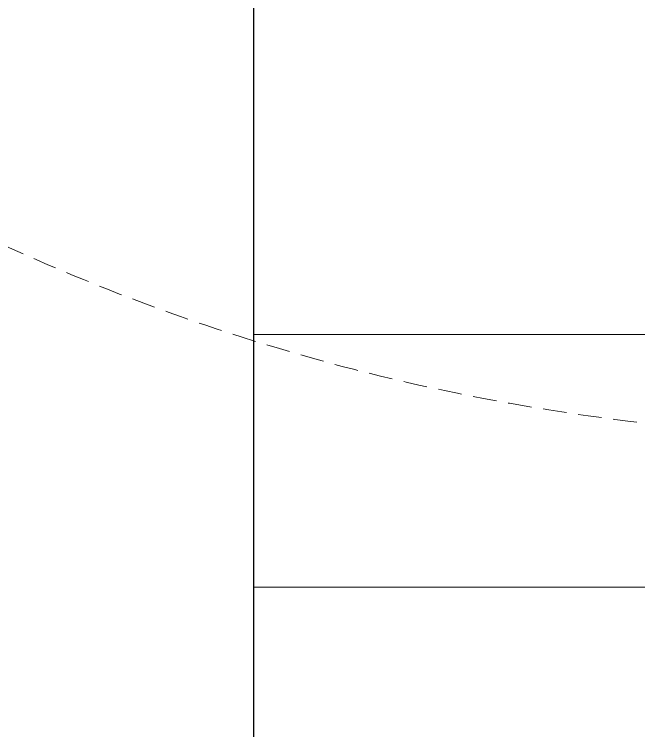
# Model space of a CAD drawing. Header units: millimetres. Extents: x 0 to 145404, y 0 to 194550.
# Drawn here: x 128780.6 to 129028, y 60559.3 to 60842.9 of the extents above; entities that cross this region are included whole.
import ezdxf

# ---------------------------------------------------------------- set-up
doc = ezdxf.new("R2010")
doc.units = ezdxf.units.MM
doc.linetypes.add('HIDDEN2', pattern=[0.1875, 0.125, -0.0625])
for name, color, linetype, lineweight in [('АР - детали окон', 152, 'Continuous', 0), ('АР - Наружная стена', 144, 'Continuous', 30), ('АР - Окна', 150, 'Continuous', 9), ('АР - окна - открывание', 251, 'Continuous', 5), ('АР - панель 400', 151, 'Continuous', 30)]:
    doc.layers.add(name, color=color, linetype=linetype, lineweight=lineweight)

# ---------------------------------------------------------------- blocks, each defined once
blk = doc.blocks.new('блок балконный дверной с проходом 750мм')
at = {"layer": 'АР - детали окон', "color": 251}
blk.add_lwpolyline([(-950.000098820652, 79.99791722252277), (-900.000098820652, 79.99791722252277), (-900.000098820652, 149.9979172225228), (-50.00009882065217, 149.9979172225228), (-50.00009882065217, 79.99791722252277), (-9.882065216970659e-05, 79.99791722252277), (-9.882065216970659e-05, -250.0020827774772), (-950.000098820652, -250.0020827774771)], close=True, dxfattribs=at)
at = {"layer": 'АР - окна - открывание', "color": 252, "linetype": 'HIDDEN2', "lineweight": 0, "ltscale": 75}
blk.add_arc((-50.5144568612377, -0.0003663423633781804), 839.7754183786165, 180, 270, dxfattribs=at)
blk = doc.blocks.new('*U288')
at = {"layer": 'АР - детали окон', "color": 251}
blk.add_lwpolyline([(650, 329.9999995769566), (0, 329.9999995769566), (0, -1.269226076657973e-17), (50, -1.269226076657973e-17), (50, -69.99999999999999), (600, -69.99999999999999), (600, -1.269226076657973e-17), (650, -1.269226076657973e-17), (650, 239.9999995769566)], close=True, dxfattribs=at)
blk = doc.blocks.new('Квартира 1К 5200 тип 12-1')
at = {"layer": 'АР - Наружная стена'}
blk.add_lwpolyline([(5300, -8550.00000000745), (5300, 0), (5700, 0), (5700, -8550.00000000745)], close=True, dxfattribs=at)
at = {"layer": 'АР - Окна', "xscale": -1, "rotation": 270}
blk.add_blockref('блок балконный дверной с проходом 750мм', (5550.002083199099, -2329.999901186675), dxfattribs=at)
at = {"layer": 'АР - панель 400', "rotation": 90.00000000000001}
blk.add_blockref('*U288', (5630, -3830.000000007451), dxfattribs=at)
blk = doc.blocks.new('V_Section_3')
blk.add_blockref('Квартира 1К 5200 тип 12-1', (10299.99999954551, -34449.99999999302))

msp = doc.modelspace()

# ---------------------------------------------------------------- block references
msp.add_blockref('V_Section_3', (113275.460059089, 98346.11391509461, 1.056413898744269e-07))

doc.saveas('drawing.dxf')
